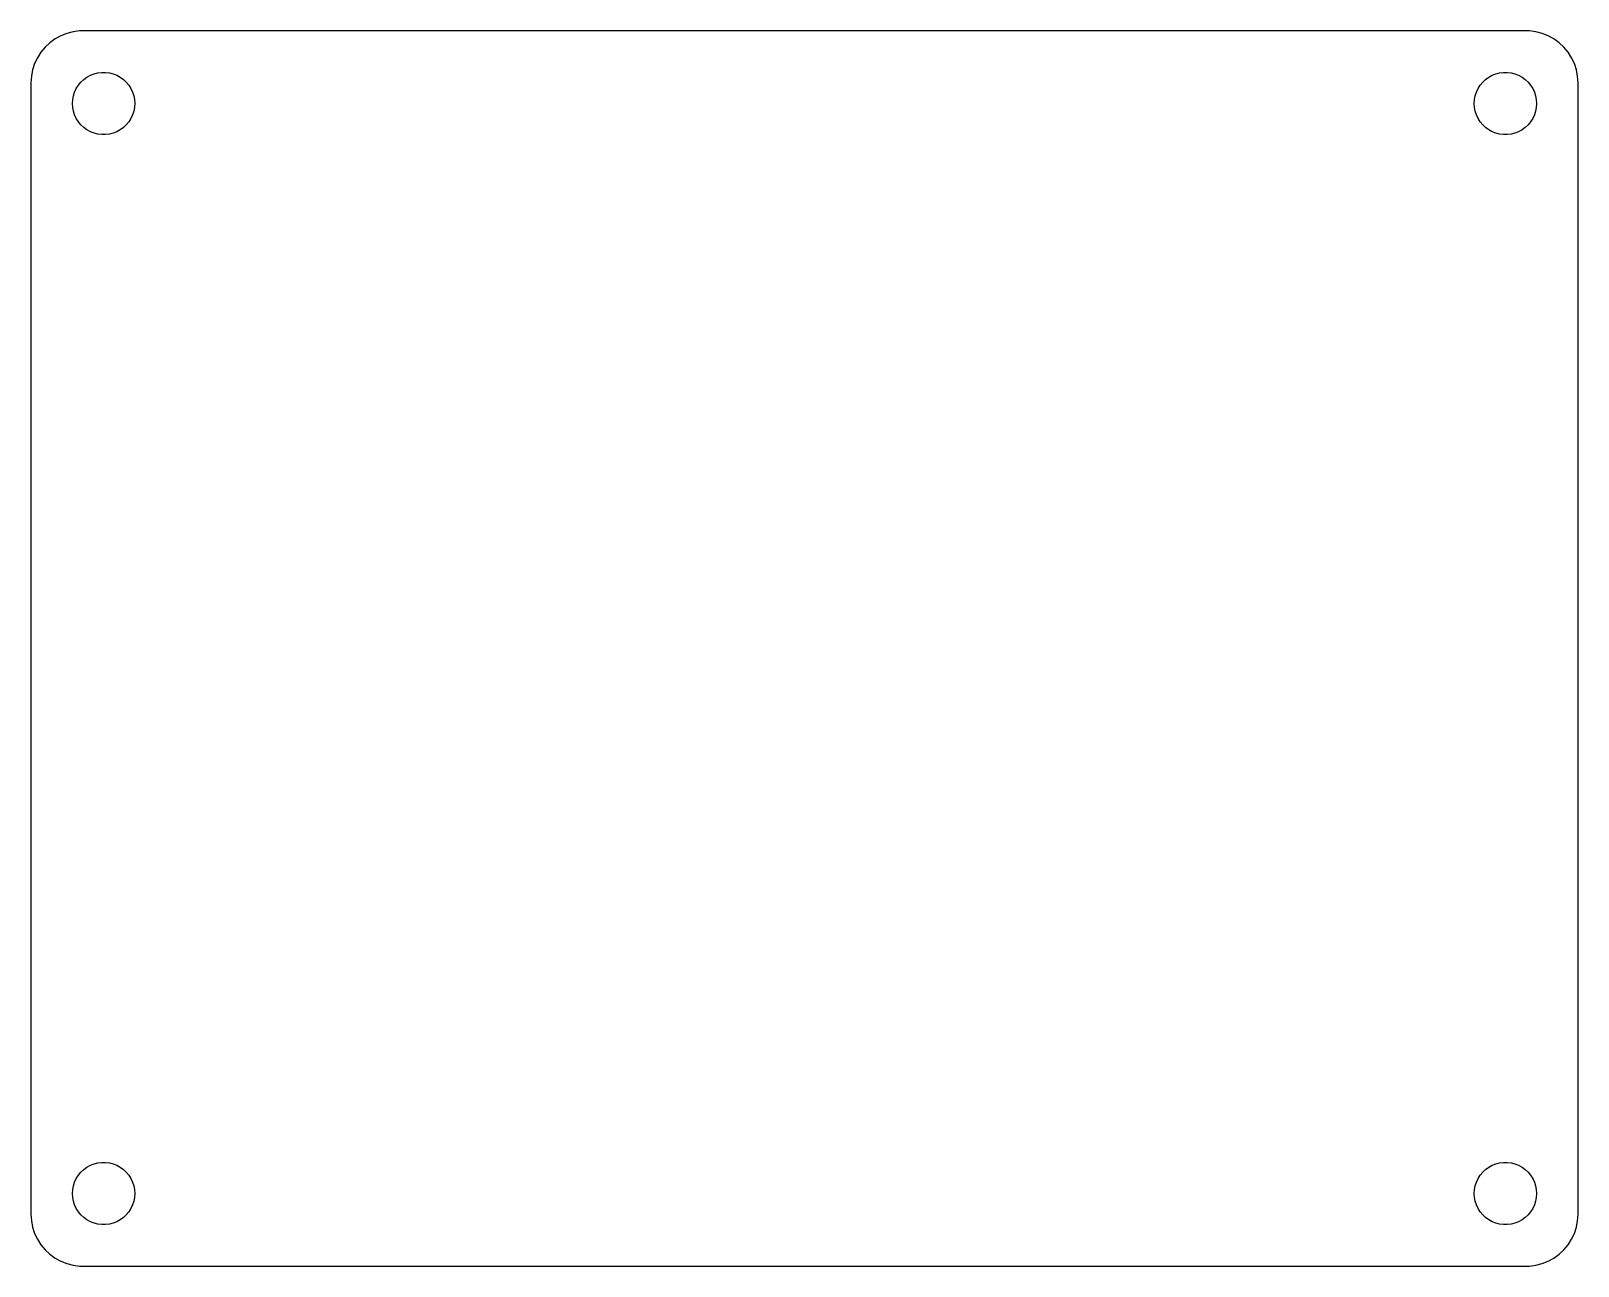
# Model space of a CAD drawing. Header units: metres. Extents: x -74 to 74, y -59 to 59.
import ezdxf

# ---------------------------------------------------------------- set-up
doc = ezdxf.new("R2010")
doc.units = ezdxf.units.M

msp = doc.modelspace()

# ---------------------------------------------------------------- linework, layer by layer
for p, q in [((-72.6871, 58.3526), (-73.1448, 57.9227)), ((-72.1791, 58.7216), (-72.6871, 58.3526)), ((-71.6289, 59.0241), (-72.1791, 58.7216)), ((-71.0451, 59.2553), (-71.6289, 59.0241)), ((-70.4369, 59.4114), (-71.0451, 59.2553)), ((-69.8139, 59.4901), (-70.4369, 59.4114)), ((69.8139, 59.4901), (-69.8139, 59.4901)), ((70.4369, 59.4114), (69.8139, 59.4901)), ((71.0451, 59.2553), (70.4369, 59.4114)), ((71.6289, 59.0241), (71.0451, 59.2553)), ((72.1791, 58.7216), (71.6289, 59.0241)), ((72.6871, 58.3526), (72.1791, 58.7216)), ((73.1448, 57.9227), (72.6871, 58.3526)), ((-73.8815, 56.9088), (-74.1489, 56.3406)), ((-73.5451, 57.4389), (-73.8815, 56.9088)), ((-73.1448, 57.9227), (-73.5451, 57.4389)), ((73.5451, 57.4389), (73.1448, 57.9227)), ((73.8815, 56.9088), (73.5451, 57.4389)), ((74.1489, 56.3406), (73.8815, 56.9088)), ((-74.3429, 55.7434), (-74.4606, 55.1267)), ((-74.1489, 56.3406), (-74.3429, 55.7434)), ((-69.1075, 55.033), (-68.7773, 55.2145)), ((-68.7773, 55.2145), (-68.427, 55.3532)), ((-68.427, 55.3532), (-68.0621, 55.4469)), ((-68.0621, 55.4469), (-67.6884, 55.4941)), ((-67.6884, 55.4941), (-67.3116, 55.4941)), ((-67.3116, 55.4941), (-66.9379, 55.4469)), ((-66.9379, 55.4469), (-66.573, 55.3532)), ((-66.573, 55.3532), (-66.2227, 55.2145)), ((-66.2227, 55.2145), (-65.8925, 55.033)), ((65.8925, 55.033), (66.2227, 55.2145)), ((66.2227, 55.2145), (66.573, 55.3532)), ((66.573, 55.3532), (66.9379, 55.4469)), ((66.9379, 55.4469), (67.3116, 55.4941)), ((67.3116, 55.4941), (67.6884, 55.4941)), ((67.6884, 55.4941), (68.0621, 55.4469)), ((68.0621, 55.4469), (68.427, 55.3532)), ((68.427, 55.3532), (68.7773, 55.2145)), ((68.7773, 55.2145), (69.1075, 55.033)), ((74.3429, 55.7434), (74.1489, 56.3406)), ((74.4606, 55.1267), (74.3429, 55.7434)), ((-74.4606, 55.1267), (-74.5, 54.5)), ((-74.5, 54.5), (-74.5, -54.5)), ((-70.2893, 53.6044), (-70.1289, 53.9453)), ((-70.1289, 53.9453), (-69.927, 54.2634)), ((-69.927, 54.2634), (-69.6869, 54.5536)), ((-69.6869, 54.5536), (-69.4123, 54.8115)), ((-69.4123, 54.8115), (-69.1075, 55.033)), ((-65.8925, 55.033), (-65.5877, 54.8115)), ((-65.5877, 54.8115), (-65.3131, 54.5536)), ((-65.3131, 54.5536), (-65.073, 54.2634)), ((-65.073, 54.2634), (-64.8711, 53.9453)), ((-64.8711, 53.9453), (-64.7107, 53.6044)), ((64.7107, 53.6044), (64.8711, 53.9453)), ((64.8711, 53.9453), (65.073, 54.2634)), ((65.073, 54.2634), (65.3131, 54.5536)), ((65.3131, 54.5536), (65.5877, 54.8115)), ((65.5877, 54.8115), (65.8925, 55.033)), ((69.1075, 55.033), (69.4123, 54.8115)), ((69.4123, 54.8115), (69.6869, 54.5536)), ((69.6869, 54.5536), (69.927, 54.2634)), ((69.927, 54.2634), (70.1289, 53.9453)), ((70.1289, 53.9453), (70.2893, 53.6044)), ((74.5, 54.5), (74.4606, 55.1267)), ((74.5, -54.5), (74.5, 54.5)), ((-70.5, 52.5), (-70.4763, 52.876)), ((-70.4763, 52.124), (-70.5, 52.5)), ((-70.4763, 52.876), (-70.4057, 53.2461)), ((-70.4057, 53.2461), (-70.2893, 53.6044)), ((-64.7107, 53.6044), (-64.5943, 53.2461)), ((-64.5943, 53.2461), (-64.5237, 52.876)), ((-64.5237, 52.876), (-64.5, 52.5)), ((-64.5, 52.5), (-64.5237, 52.124)), ((64.5, 52.5), (64.5237, 52.876)), ((64.5237, 52.124), (64.5, 52.5)), ((64.5237, 52.876), (64.5943, 53.2461)), ((64.5943, 53.2461), (64.7107, 53.6044)), ((70.2893, 53.6044), (70.4057, 53.2461)), ((70.4057, 53.2461), (70.4763, 52.876)), ((70.4763, 52.876), (70.5, 52.5)), ((70.5, 52.5), (70.4763, 52.124)), ((-70.4057, 51.7539), (-70.4763, 52.124)), ((-70.2893, 51.3956), (-70.4057, 51.7539)), ((-70.1289, 51.0547), (-70.2893, 51.3956)), ((-69.927, 50.7366), (-70.1289, 51.0547)), ((-69.6869, 50.4464), (-69.927, 50.7366)), ((-65.073, 50.7366), (-65.3131, 50.4464)), ((-64.8711, 51.0547), (-65.073, 50.7366)), ((-64.7107, 51.3956), (-64.8711, 51.0547)), ((-64.5943, 51.7539), (-64.7107, 51.3956)), ((-64.5237, 52.124), (-64.5943, 51.7539)), ((64.5943, 51.7539), (64.5237, 52.124)), ((64.7107, 51.3956), (64.5943, 51.7539)), ((64.8711, 51.0547), (64.7107, 51.3956)), ((65.073, 50.7366), (64.8711, 51.0547)), ((65.3131, 50.4464), (65.073, 50.7366)), ((69.927, 50.7366), (69.6869, 50.4464)), ((70.1289, 51.0547), (69.927, 50.7366)), ((70.2893, 51.3956), (70.1289, 51.0547)), ((70.4057, 51.7539), (70.2893, 51.3956)), ((70.4763, 52.124), (70.4057, 51.7539)), ((-69.4123, 50.1885), (-69.6869, 50.4464)), ((-69.1075, 49.967), (-69.4123, 50.1885)), ((-68.7773, 49.7855), (-69.1075, 49.967)), ((-68.427, 49.6468), (-68.7773, 49.7855)), ((-68.0621, 49.5531), (-68.427, 49.6468)), ((-67.6884, 49.5059), (-68.0621, 49.5531)), ((-67.3116, 49.5059), (-67.6884, 49.5059)), ((-66.9379, 49.5531), (-67.3116, 49.5059)), ((-66.573, 49.6468), (-66.9379, 49.5531)), ((-66.2227, 49.7855), (-66.573, 49.6468)), ((-65.8925, 49.967), (-66.2227, 49.7855)), ((-65.5877, 50.1885), (-65.8925, 49.967)), ((-65.3131, 50.4464), (-65.5877, 50.1885)), ((65.5877, 50.1885), (65.3131, 50.4464)), ((65.8925, 49.967), (65.5877, 50.1885)), ((66.2227, 49.7855), (65.8925, 49.967)), ((66.573, 49.6468), (66.2227, 49.7855)), ((66.9379, 49.5531), (66.573, 49.6468)), ((67.3116, 49.5059), (66.9379, 49.5531)), ((67.6884, 49.5059), (67.3116, 49.5059)), ((68.0621, 49.5531), (67.6884, 49.5059)), ((68.427, 49.6468), (68.0621, 49.5531)), ((68.7773, 49.7855), (68.427, 49.6468)), ((69.1075, 49.967), (68.7773, 49.7855)), ((69.4123, 50.1885), (69.1075, 49.967)), ((69.6869, 50.4464), (69.4123, 50.1885)), ((-69.927, -50.7366), (-69.6869, -50.4464)), ((-69.6869, -50.4464), (-69.4123, -50.1885)), ((-69.4123, -50.1885), (-69.1075, -49.967)), ((-69.1075, -49.967), (-68.7773, -49.7855)), ((-68.7773, -49.7855), (-68.427, -49.6468)), ((-68.427, -49.6468), (-68.0621, -49.5531)), ((-68.0621, -49.5531), (-67.6884, -49.5059)), ((-67.6884, -49.5059), (-67.3116, -49.5059)), ((-67.3116, -49.5059), (-66.9379, -49.5531)), ((-66.9379, -49.5531), (-66.573, -49.6468)), ((-66.573, -49.6468), (-66.2227, -49.7855)), ((-66.2227, -49.7855), (-65.8925, -49.967)), ((-65.8925, -49.967), (-65.5877, -50.1885)), ((-65.5877, -50.1885), (-65.3131, -50.4464)), ((-65.3131, -50.4464), (-65.073, -50.7366)), ((65.073, -50.7366), (65.3131, -50.4464)), ((65.3131, -50.4464), (65.5877, -50.1885)), ((65.5877, -50.1885), (65.8925, -49.967)), ((65.8925, -49.967), (66.2227, -49.7855)), ((66.2227, -49.7855), (66.573, -49.6468)), ((66.573, -49.6468), (66.9379, -49.5531)), ((66.9379, -49.5531), (67.3116, -49.5059)), ((67.3116, -49.5059), (67.6884, -49.5059)), ((67.6884, -49.5059), (68.0621, -49.5531)), ((68.0621, -49.5531), (68.427, -49.6468)), ((68.427, -49.6468), (68.7773, -49.7855)), ((68.7773, -49.7855), (69.1075, -49.967)), ((69.1075, -49.967), (69.4123, -50.1885)), ((69.4123, -50.1885), (69.6869, -50.4464)), ((69.6869, -50.4464), (69.927, -50.7366)), ((-70.5, -52.5), (-70.4763, -52.124)), ((-70.4763, -52.124), (-70.4057, -51.7539)), ((-70.4057, -51.7539), (-70.2893, -51.3956)), ((-70.2893, -51.3956), (-70.1289, -51.0547)), ((-70.1289, -51.0547), (-69.927, -50.7366)), ((-65.073, -50.7366), (-64.8711, -51.0547)), ((-64.8711, -51.0547), (-64.7107, -51.3956)), ((-64.7107, -51.3956), (-64.5943, -51.7539)), ((-64.5943, -51.7539), (-64.5237, -52.124)), ((-64.5237, -52.124), (-64.5, -52.5)), ((64.5, -52.5), (64.5237, -52.124)), ((64.5237, -52.124), (64.5943, -51.7539)), ((64.5943, -51.7539), (64.7107, -51.3956)), ((64.7107, -51.3956), (64.8711, -51.0547)), ((64.8711, -51.0547), (65.073, -50.7366)), ((69.927, -50.7366), (70.1289, -51.0547)), ((70.1289, -51.0547), (70.2893, -51.3956)), ((70.2893, -51.3956), (70.4057, -51.7539)), ((70.4057, -51.7539), (70.4763, -52.124)), ((70.4763, -52.124), (70.5, -52.5)), ((-70.4763, -52.876), (-70.5, -52.5)), ((-70.4057, -53.2461), (-70.4763, -52.876)), ((-70.2893, -53.6044), (-70.4057, -53.2461)), ((-70.1289, -53.9453), (-70.2893, -53.6044)), ((-64.7107, -53.6044), (-64.8711, -53.9453)), ((-64.5943, -53.2461), (-64.7107, -53.6044)), ((-64.5237, -52.876), (-64.5943, -53.2461)), ((-64.5, -52.5), (-64.5237, -52.876)), ((64.5237, -52.876), (64.5, -52.5)), ((64.5943, -53.2461), (64.5237, -52.876)), ((64.7107, -53.6044), (64.5943, -53.2461)), ((64.8711, -53.9453), (64.7107, -53.6044)), ((70.2893, -53.6044), (70.1289, -53.9453)), ((70.4057, -53.2461), (70.2893, -53.6044)), ((70.4763, -52.876), (70.4057, -53.2461)), ((70.5, -52.5), (70.4763, -52.876)), ((-74.5, -54.5), (-74.4606, -55.1267)), ((-74.4606, -55.1267), (-74.3429, -55.7434)), ((-69.927, -54.2634), (-70.1289, -53.9453)), ((-69.6869, -54.5536), (-69.927, -54.2634)), ((-69.4123, -54.8115), (-69.6869, -54.5536)), ((-69.1075, -55.033), (-69.4123, -54.8115)), ((-68.7773, -55.2145), (-69.1075, -55.033)), ((-65.8925, -55.033), (-66.2227, -55.2145)), ((-65.5877, -54.8115), (-65.8925, -55.033)), ((-65.3131, -54.5536), (-65.5877, -54.8115)), ((-65.073, -54.2634), (-65.3131, -54.5536)), ((-64.8711, -53.9453), (-65.073, -54.2634)), ((65.073, -54.2634), (64.8711, -53.9453)), ((65.3131, -54.5536), (65.073, -54.2634)), ((65.5877, -54.8115), (65.3131, -54.5536)), ((65.8925, -55.033), (65.5877, -54.8115)), ((66.2227, -55.2145), (65.8925, -55.033)), ((69.1075, -55.033), (68.7773, -55.2145)), ((69.4123, -54.8115), (69.1075, -55.033)), ((69.6869, -54.5536), (69.4123, -54.8115)), ((69.927, -54.2634), (69.6869, -54.5536)), ((70.1289, -53.9453), (69.927, -54.2634)), ((74.3429, -55.7434), (74.4606, -55.1267)), ((74.4606, -55.1267), (74.5, -54.5)), ((-74.3429, -55.7434), (-74.1489, -56.3406)), ((-74.1489, -56.3406), (-73.8815, -56.9088)), ((-68.427, -55.3532), (-68.7773, -55.2145)), ((-68.0621, -55.4469), (-68.427, -55.3532)), ((-67.6884, -55.4941), (-68.0621, -55.4469)), ((-67.3116, -55.4941), (-67.6884, -55.4941)), ((-66.9379, -55.4469), (-67.3116, -55.4941)), ((-66.573, -55.3532), (-66.9379, -55.4469)), ((-66.2227, -55.2145), (-66.573, -55.3532)), ((66.573, -55.3532), (66.2227, -55.2145)), ((66.9379, -55.4469), (66.573, -55.3532)), ((67.3116, -55.4941), (66.9379, -55.4469)), ((67.6884, -55.4941), (67.3116, -55.4941)), ((68.0621, -55.4469), (67.6884, -55.4941)), ((68.427, -55.3532), (68.0621, -55.4469)), ((68.7773, -55.2145), (68.427, -55.3532)), ((73.8815, -56.9088), (74.1489, -56.3406)), ((74.1489, -56.3406), (74.3429, -55.7434)), ((-73.8815, -56.9088), (-73.5451, -57.4389)), ((-73.5451, -57.4389), (-73.1448, -57.9227)), ((-73.1448, -57.9227), (-72.6871, -58.3526)), ((72.6871, -58.3526), (73.1448, -57.9227)), ((73.1448, -57.9227), (73.5451, -57.4389)), ((73.5451, -57.4389), (73.8815, -56.9088)), ((-72.6871, -58.3526), (-72.1791, -58.7216)), ((-72.1791, -58.7216), (-71.6289, -59.0241)), ((-71.6289, -59.0241), (-71.0451, -59.2553)), ((-71.0451, -59.2553), (-70.4369, -59.4114)), ((-70.4369, -59.4114), (-69.8139, -59.4901)), ((-69.8139, -59.4901), (69.8139, -59.4901)), ((69.8139, -59.4901), (70.4369, -59.4114)), ((70.4369, -59.4114), (71.0451, -59.2553)), ((71.0451, -59.2553), (71.6289, -59.0241)), ((71.6289, -59.0241), (72.1791, -58.7216)), ((72.1791, -58.7216), (72.6871, -58.3526))]:
    msp.add_line(p, q)

doc.saveas('drawing.dxf')
